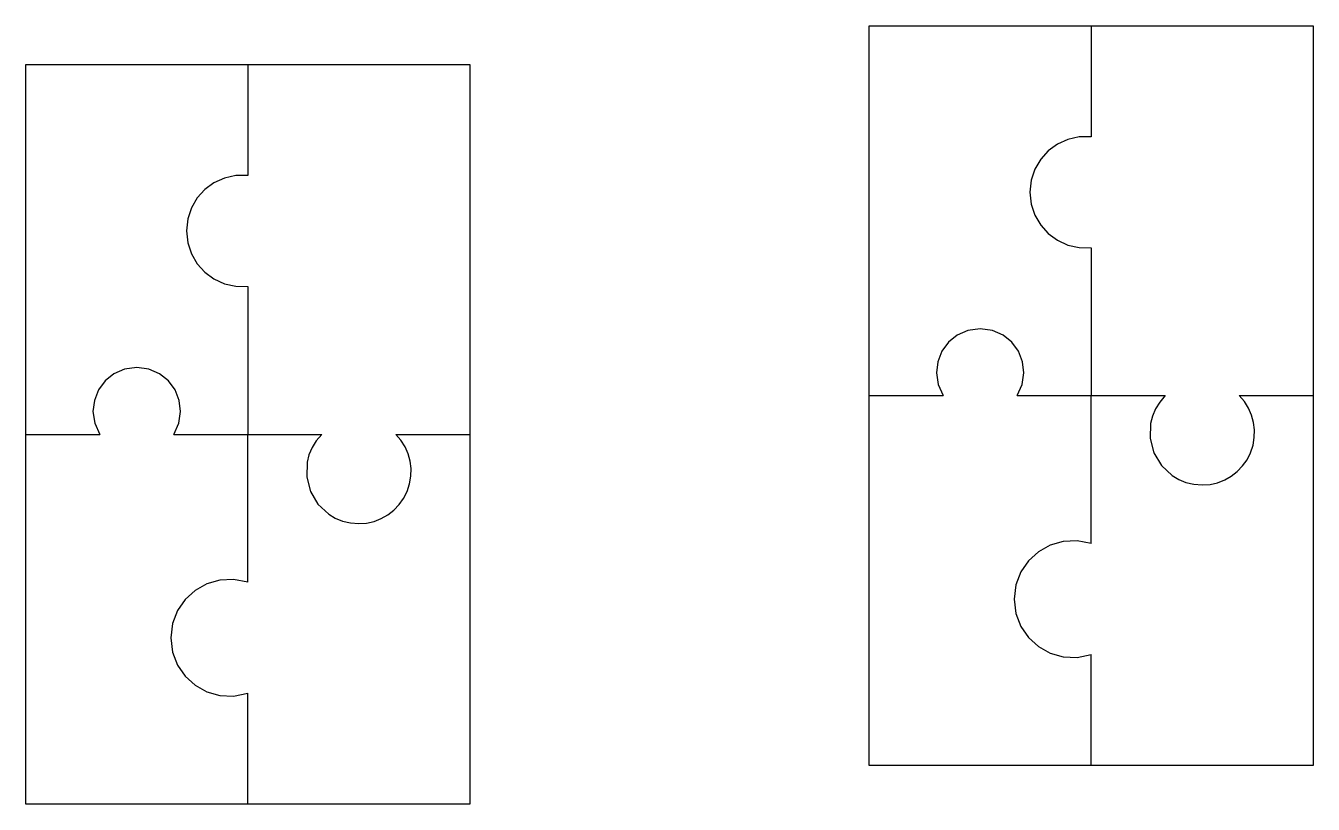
# Model space of a CAD drawing. Extents: x -1 to 205, y 31 to 298.
# Drawn here: x 30.9 to 204.8, y 30.9 to 136.1 of the extents above; entities that cross this region are included whole.
import ezdxf

# ---------------------------------------------------------------- set-up
doc = ezdxf.new("R2010")
doc.units = 0

msp = doc.modelspace()

# ---------------------------------------------------------------- linework, layer by layer
for p, q in [((144.85, 36.0828), (144.85, 136.083)), ((144.85, 136.083), (204.85, 136.083)), ((144.85, 36.0828), (144.85, 136.083)), ((144.85, 136.083), (204.85, 136.083)), ((144.85, 36.0828), (144.85, 136.083)), ((144.85, 136.083), (204.85, 136.083)), ((144.85, 36.0828), (144.85, 136.083)), ((144.85, 136.083), (204.85, 136.083)), ((174.85, 136.083), (174.85, 121.083)), ((174.85, 136.083), (174.85, 121.083)), ((174.85, 136.083), (174.85, 121.083)), ((174.85, 136.083), (174.85, 121.083)), ((204.85, 136.083), (204.85, 36.0828)), ((204.85, 136.083), (204.85, 36.0828)), ((204.85, 136.083), (204.85, 36.0828)), ((204.85, 136.083), (204.85, 36.0828)), ((30.8968, 30.8556), (30.8968, 130.855)), ((30.8968, 130.855), (90.8968, 130.855)), ((30.8968, 30.8556), (30.8968, 130.855)), ((30.8968, 130.855), (90.8968, 130.855)), ((30.8968, 30.8556), (30.8968, 130.855)), ((30.8968, 130.855), (90.8968, 130.855)), ((30.8968, 30.8556), (30.8968, 130.855)), ((30.8968, 130.855), (90.8968, 130.855)), ((60.8968, 130.856), (60.8968, 115.856)), ((60.8968, 130.856), (60.8968, 115.856)), ((60.8968, 130.856), (60.8968, 115.856)), ((60.8968, 130.856), (60.8968, 115.856)), ((90.8968, 130.855), (90.8968, 30.8556)), ((90.8968, 130.855), (90.8968, 30.8556)), ((90.8968, 130.855), (90.8968, 30.8556)), ((90.8968, 130.855), (90.8968, 30.8556)), ((170.283449, 120.076507), (169.049804, 119.167295)), ((170.283449, 120.076507), (169.049804, 119.167295)), ((170.283449, 120.076507), (169.049804, 119.167295)), ((170.283449, 120.076507), (169.049804, 119.167295)), ((171.686774, 120.721891), (170.283449, 120.076507)), ((171.686774, 120.721891), (170.283449, 120.076507)), ((171.686774, 120.721891), (170.283449, 120.076507)), ((171.686774, 120.721891), (170.283449, 120.076507)), ((173.221663, 121.068903), (171.686774, 120.721891)), ((173.221663, 121.068903), (171.686774, 120.721891)), ((173.221663, 121.068903), (171.686774, 120.721891)), ((173.221663, 121.068903), (171.686774, 120.721891)), ((174.85, 121.083), (173.221663, 121.068903)), ((174.85, 121.083), (173.221663, 121.068903)), ((174.85, 121.083), (173.221663, 121.068903)), ((174.85, 121.083), (173.221663, 121.068903)), ((169.049804, 119.167295), (168.023953, 118.028796)), ((169.049804, 119.167295), (168.023953, 118.028796)), ((169.049804, 119.167295), (168.023953, 118.028796)), ((169.049804, 119.167295), (168.023953, 118.028796)), ((167.244011, 116.695553), (166.748095, 115.20211)), ((167.244011, 116.695553), (166.748095, 115.20211)), ((167.244011, 116.695553), (166.748095, 115.20211)), ((167.244011, 116.695553), (166.748095, 115.20211)), ((168.023953, 118.028796), (167.244011, 116.695553)), ((168.023953, 118.028796), (167.244011, 116.695553)), ((168.023953, 118.028796), (167.244011, 116.695553)), ((168.023953, 118.028796), (167.244011, 116.695553)), ((56.330249, 114.849507), (55.096604, 113.940295)), ((56.330249, 114.849507), (55.096604, 113.940295)), ((56.330249, 114.849507), (55.096604, 113.940295)), ((56.330249, 114.849507), (55.096604, 113.940295)), ((57.733574, 115.494891), (56.330249, 114.849507)), ((57.733574, 115.494891), (56.330249, 114.849507)), ((57.733574, 115.494891), (56.330249, 114.849507)), ((57.733574, 115.494891), (56.330249, 114.849507)), ((59.268463, 115.841903), (57.733574, 115.494891)), ((59.268463, 115.841903), (57.733574, 115.494891)), ((59.268463, 115.841903), (57.733574, 115.494891)), ((59.268463, 115.841903), (57.733574, 115.494891)), ((60.8968, 115.856), (59.268463, 115.841903)), ((60.8968, 115.856), (59.268463, 115.841903)), ((60.8968, 115.856), (59.268463, 115.841903)), ((60.8968, 115.856), (59.268463, 115.841903)), ((166.748095, 115.20211), (166.57432, 113.58301)), ((166.748095, 115.20211), (166.57432, 113.58301)), ((166.748095, 115.20211), (166.57432, 113.58301)), ((166.748095, 115.20211), (166.57432, 113.58301)), ((55.096604, 113.940295), (54.070753, 112.801796)), ((55.096604, 113.940295), (54.070753, 112.801796)), ((55.096604, 113.940295), (54.070753, 112.801796)), ((55.096604, 113.940295), (54.070753, 112.801796)), ((166.57432, 113.58301), (166.748095, 111.963913)), ((166.57432, 113.58301), (166.748095, 111.963913)), ((166.57432, 113.58301), (166.748095, 111.963913)), ((166.57432, 113.58301), (166.748095, 111.963913)), ((53.290811, 111.468553), (52.794895, 109.97511)), ((53.290811, 111.468553), (52.794895, 109.97511)), ((53.290811, 111.468553), (52.794895, 109.97511)), ((53.290811, 111.468553), (52.794895, 109.97511)), ((54.070753, 112.801796), (53.290811, 111.468553)), ((54.070753, 112.801796), (53.290811, 111.468553)), ((54.070753, 112.801796), (53.290811, 111.468553)), ((54.070753, 112.801796), (53.290811, 111.468553)), ((166.748095, 111.963913), (167.24401, 110.470472)), ((166.748095, 111.963913), (167.24401, 110.470472)), ((166.748095, 111.963913), (167.24401, 110.470472)), ((166.748095, 111.963913), (167.24401, 110.470472)), ((52.794895, 109.97511), (52.62112, 108.35601)), ((52.794895, 109.97511), (52.62112, 108.35601)), ((52.794895, 109.97511), (52.62112, 108.35601)), ((52.794895, 109.97511), (52.62112, 108.35601)), ((167.24401, 110.470472), (168.02395, 109.137231)), ((167.24401, 110.470472), (168.02395, 109.137231)), ((167.24401, 110.470472), (168.02395, 109.137231)), ((167.24401, 110.470472), (168.02395, 109.137231)), ((52.62112, 108.35601), (52.794895, 106.736913)), ((52.62112, 108.35601), (52.794895, 106.736913)), ((52.62112, 108.35601), (52.794895, 106.736913)), ((52.62112, 108.35601), (52.794895, 106.736913)), ((168.02395, 109.137231), (169.0498, 107.998732)), ((168.02395, 109.137231), (169.0498, 107.998732)), ((168.02395, 109.137231), (169.0498, 107.998732)), ((168.02395, 109.137231), (169.0498, 107.998732)), ((169.0498, 107.998732), (170.283445, 107.089519)), ((169.0498, 107.998732), (170.283445, 107.089519)), ((169.0498, 107.998732), (170.283445, 107.089519)), ((169.0498, 107.998732), (170.283445, 107.089519)), ((52.794895, 106.736913), (53.29081, 105.243472)), ((52.794895, 106.736913), (53.29081, 105.243472)), ((52.794895, 106.736913), (53.29081, 105.243472)), ((52.794895, 106.736913), (53.29081, 105.243472)), ((170.283445, 107.089519), (171.68677, 106.444134)), ((170.283445, 107.089519), (171.68677, 106.444134)), ((170.283445, 107.089519), (171.68677, 106.444134)), ((170.283445, 107.089519), (171.68677, 106.444134)), ((171.68677, 106.444134), (173.22166, 106.09712)), ((171.68677, 106.444134), (173.22166, 106.09712)), ((171.68677, 106.444134), (173.22166, 106.09712)), ((171.68677, 106.444134), (173.22166, 106.09712)), ((53.29081, 105.243472), (54.07075, 103.910231)), ((53.29081, 105.243472), (54.07075, 103.910231)), ((53.29081, 105.243472), (54.07075, 103.910231)), ((53.29081, 105.243472), (54.07075, 103.910231)), ((173.22166, 106.09712), (174.85, 106.08302)), ((173.22166, 106.09712), (174.85, 106.08302)), ((173.22166, 106.09712), (174.85, 106.08302)), ((173.22166, 106.09712), (174.85, 106.08302)), ((174.85, 106.082), (174.85, 86.0827)), ((174.85, 106.082), (174.85, 86.0827)), ((174.85, 106.082), (174.85, 86.0827)), ((174.85, 106.082), (174.85, 86.0827)), ((54.07075, 103.910231), (55.0966, 102.771732)), ((54.07075, 103.910231), (55.0966, 102.771732)), ((54.07075, 103.910231), (55.0966, 102.771732)), ((54.07075, 103.910231), (55.0966, 102.771732)), ((55.0966, 102.771732), (56.330245, 101.862519)), ((55.0966, 102.771732), (56.330245, 101.862519)), ((55.0966, 102.771732), (56.330245, 101.862519)), ((55.0966, 102.771732), (56.330245, 101.862519)), ((56.330245, 101.862519), (57.73357, 101.217134)), ((56.330245, 101.862519), (57.73357, 101.217134)), ((56.330245, 101.862519), (57.73357, 101.217134)), ((56.330245, 101.862519), (57.73357, 101.217134)), ((57.73357, 101.217134), (59.26846, 100.87012)), ((57.73357, 101.217134), (59.26846, 100.87012)), ((57.73357, 101.217134), (59.26846, 100.87012)), ((57.73357, 101.217134), (59.26846, 100.87012)), ((59.26846, 100.87012), (60.8968, 100.85602)), ((59.26846, 100.87012), (60.8968, 100.85602)), ((59.26846, 100.87012), (60.8968, 100.85602)), ((59.26846, 100.87012), (60.8968, 100.85602)), ((60.8968, 100.855), (60.8968, 80.8555)), ((60.8968, 100.855), (60.8968, 80.8555)), ((60.8968, 100.855), (60.8968, 80.8555)), ((60.8968, 100.855), (60.8968, 80.8555)), ((156.759947, 94.274434), (155.572911, 93.308592)), ((156.759947, 94.274434), (155.572911, 93.308592)), ((156.759947, 94.274434), (155.572911, 93.308592)), ((156.759947, 94.274434), (155.572911, 93.308592)), ((158.199249, 94.908116), (156.759947, 94.274434)), ((158.199249, 94.908116), (156.759947, 94.274434)), ((158.199249, 94.908116), (156.759947, 94.274434)), ((158.199249, 94.908116), (156.759947, 94.274434)), ((159.85001, 95.13576), (158.199249, 94.908116)), ((159.85001, 95.13576), (158.199249, 94.908116)), ((159.85001, 95.13576), (158.199249, 94.908116)), ((159.85001, 95.13576), (158.199249, 94.908116)), ((161.50077, 94.908116), (159.85001, 95.13576)), ((161.50077, 94.908116), (159.85001, 95.13576)), ((161.50077, 94.908116), (159.85001, 95.13576)), ((161.50077, 94.908116), (159.85001, 95.13576)), ((162.940073, 94.274435), (161.50077, 94.908116)), ((162.940073, 94.274435), (161.50077, 94.908116)), ((162.940073, 94.274435), (161.50077, 94.908116)), ((162.940073, 94.274435), (161.50077, 94.908116)), ((164.127108, 93.308595), (162.940073, 94.274435)), ((164.127108, 93.308595), (162.940073, 94.274435)), ((164.127108, 93.308595), (162.940073, 94.274435)), ((164.127108, 93.308595), (162.940073, 94.274435)), ((155.572911, 93.308592), (154.67895, 92.084469)), ((155.572911, 93.308592), (154.67895, 92.084469)), ((155.572911, 93.308592), (154.67895, 92.084469)), ((155.572911, 93.308592), (154.67895, 92.084469)), ((165.021069, 92.084473), (164.127108, 93.308595)), ((165.021069, 92.084473), (164.127108, 93.308595)), ((165.021069, 92.084473), (164.127108, 93.308595)), ((165.021069, 92.084473), (164.127108, 93.308595)), ((154.118872, 90.67594), (153.933486, 89.156884)), ((154.118872, 90.67594), (153.933486, 89.156884)), ((154.118872, 90.67594), (153.933486, 89.156884)), ((154.118872, 90.67594), (153.933486, 89.156884)), ((154.67895, 92.084469), (154.118872, 90.67594)), ((154.67895, 92.084469), (154.118872, 90.67594)), ((154.67895, 92.084469), (154.118872, 90.67594)), ((154.67895, 92.084469), (154.118872, 90.67594)), ((165.581147, 90.675945), (165.021069, 92.084473)), ((165.581147, 90.675945), (165.021069, 92.084473)), ((165.581147, 90.675945), (165.021069, 92.084473)), ((165.581147, 90.675945), (165.021069, 92.084473)), ((165.766534, 89.156888), (165.581147, 90.675945)), ((165.766534, 89.156888), (165.581147, 90.675945)), ((165.766534, 89.156888), (165.581147, 90.675945)), ((165.766534, 89.156888), (165.581147, 90.675945)), ((42.806747, 89.047334), (41.619711, 88.081492)), ((42.806747, 89.047334), (41.619711, 88.081492)), ((42.806747, 89.047334), (41.619711, 88.081492)), ((42.806747, 89.047334), (41.619711, 88.081492)), ((44.246049, 89.681016), (42.806747, 89.047334)), ((44.246049, 89.681016), (42.806747, 89.047334)), ((44.246049, 89.681016), (42.806747, 89.047334)), ((44.246049, 89.681016), (42.806747, 89.047334)), ((45.89681, 89.90866), (44.246049, 89.681016)), ((45.89681, 89.90866), (44.246049, 89.681016)), ((45.89681, 89.90866), (44.246049, 89.681016)), ((45.89681, 89.90866), (44.246049, 89.681016)), ((47.54757, 89.681016), (45.89681, 89.90866)), ((47.54757, 89.681016), (45.89681, 89.90866)), ((47.54757, 89.681016), (45.89681, 89.90866)), ((47.54757, 89.681016), (45.89681, 89.90866)), ((48.986873, 89.047335), (47.54757, 89.681016)), ((48.986873, 89.047335), (47.54757, 89.681016)), ((48.986873, 89.047335), (47.54757, 89.681016)), ((48.986873, 89.047335), (47.54757, 89.681016)), ((50.173908, 88.081495), (48.986873, 89.047335)), ((50.173908, 88.081495), (48.986873, 89.047335)), ((50.173908, 88.081495), (48.986873, 89.047335)), ((50.173908, 88.081495), (48.986873, 89.047335)), ((153.933486, 89.156884), (154.163599, 87.601178)), ((153.933486, 89.156884), (154.163599, 87.601178)), ((153.933486, 89.156884), (154.163599, 87.601178)), ((153.933486, 89.156884), (154.163599, 87.601178)), ((165.536421, 87.601181), (165.766534, 89.156888)), ((165.536421, 87.601181), (165.766534, 89.156888)), ((165.536421, 87.601181), (165.766534, 89.156888)), ((165.536421, 87.601181), (165.766534, 89.156888)), ((41.619711, 88.081492), (40.72575, 86.857369)), ((41.619711, 88.081492), (40.72575, 86.857369)), ((41.619711, 88.081492), (40.72575, 86.857369)), ((41.619711, 88.081492), (40.72575, 86.857369)), ((51.067869, 86.857372), (50.173908, 88.081495)), ((51.067869, 86.857372), (50.173908, 88.081495)), ((51.067869, 86.857372), (50.173908, 88.081495)), ((51.067869, 86.857372), (50.173908, 88.081495)), ((154.163599, 87.601178), (154.85002, 86.0827)), ((154.163599, 87.601178), (154.85002, 86.0827)), ((154.163599, 87.601178), (154.85002, 86.0827)), ((154.163599, 87.601178), (154.85002, 86.0827)), ((164.85, 86.0827), (165.536421, 87.601181)), ((164.85, 86.0827), (165.536421, 87.601181)), ((164.85, 86.0827), (165.536421, 87.601181)), ((164.85, 86.0827), (165.536421, 87.601181)), ((40.165672, 85.44884), (39.980286, 83.929784)), ((40.165672, 85.44884), (39.980286, 83.929784)), ((40.165672, 85.44884), (39.980286, 83.929784)), ((40.165672, 85.44884), (39.980286, 83.929784)), ((40.72575, 86.857369), (40.165672, 85.44884)), ((40.72575, 86.857369), (40.165672, 85.44884)), ((40.72575, 86.857369), (40.165672, 85.44884)), ((40.72575, 86.857369), (40.165672, 85.44884)), ((51.627947, 85.448845), (51.067869, 86.857372)), ((51.627947, 85.448845), (51.067869, 86.857372)), ((51.627947, 85.448845), (51.067869, 86.857372)), ((51.627947, 85.448845), (51.067869, 86.857372)), ((51.813334, 83.929788), (51.627947, 85.448845)), ((51.813334, 83.929788), (51.627947, 85.448845)), ((51.813334, 83.929788), (51.627947, 85.448845)), ((51.813334, 83.929788), (51.627947, 85.448845)), ((144.85, 86.0827), (154.85, 86.0827)), ((144.85, 86.0827), (154.85, 86.0827)), ((144.85, 86.0827), (154.85, 86.0827)), ((144.85, 86.0827), (154.85, 86.0827)), ((164.85, 86.0827), (174.85, 86.0827)), ((164.85, 86.0827), (174.85, 86.0827)), ((164.85, 86.0827), (174.85, 86.0827)), ((164.85, 86.0827), (174.85, 86.0827)), ((174.85, 66.0828), (174.85, 86.0827)), ((174.85, 86.0827), (184.85, 86.0827)), ((174.85, 66.0828), (174.85, 86.0827)), ((174.85, 86.0827), (184.85, 86.0827)), ((174.85, 66.0828), (174.85, 86.0827)), ((174.85, 86.0827), (184.85, 86.0827)), ((174.85, 66.0828), (174.85, 86.0827)), ((174.85, 86.0827), (184.85, 86.0827)), ((184.85, 86.0827), (184.102813, 85.213007)), ((184.85, 86.0827), (184.102813, 85.213007)), ((184.85, 86.0827), (184.102813, 85.213007)), ((184.85, 86.0827), (184.102813, 85.213007)), ((195.541357, 85.279334), (194.84998, 86.0827)), ((195.541357, 85.279334), (194.84998, 86.0827)), ((195.541357, 85.279334), (194.84998, 86.0827)), ((195.541357, 85.279334), (194.84998, 86.0827)), ((194.85, 86.0827), (204.85, 86.0827)), ((194.85, 86.0827), (204.85, 86.0827)), ((194.85, 86.0827), (204.85, 86.0827)), ((194.85, 86.0827), (204.85, 86.0827)), ((196.096552, 84.397047), (195.541357, 85.279334)), ((196.096552, 84.397047), (195.541357, 85.279334)), ((196.096552, 84.397047), (195.541357, 85.279334)), ((196.096552, 84.397047), (195.541357, 85.279334)), ((39.980286, 83.929784), (40.210399, 82.374078)), ((39.980286, 83.929784), (40.210399, 82.374078)), ((39.980286, 83.929784), (40.210399, 82.374078)), ((39.980286, 83.929784), (40.210399, 82.374078)), ((51.583221, 82.374081), (51.813334, 83.929788)), ((51.583221, 82.374081), (51.813334, 83.929788)), ((51.583221, 82.374081), (51.813334, 83.929788)), ((51.583221, 82.374081), (51.813334, 83.929788)), ((183.52745, 84.285014), (183.117369, 83.314506)), ((183.52745, 84.285014), (183.117369, 83.314506)), ((183.52745, 84.285014), (183.117369, 83.314506)), ((183.52745, 84.285014), (183.117369, 83.314506)), ((184.102813, 85.213007), (183.52745, 84.285014)), ((184.102813, 85.213007), (183.52745, 84.285014)), ((184.102813, 85.213007), (183.52745, 84.285014)), ((184.102813, 85.213007), (183.52745, 84.285014)), ((196.512261, 83.452463), (196.096552, 84.397047)), ((196.512261, 83.452463), (196.096552, 84.397047)), ((196.512261, 83.452463), (196.096552, 84.397047)), ((196.512261, 83.452463), (196.096552, 84.397047)), ((40.210399, 82.374078), (40.89682, 80.8556)), ((40.210399, 82.374078), (40.89682, 80.8556)), ((40.210399, 82.374078), (40.89682, 80.8556)), ((40.210399, 82.374078), (40.89682, 80.8556)), ((50.8968, 80.8556), (51.583221, 82.374081)), ((50.8968, 80.8556), (51.583221, 82.374081)), ((50.8968, 80.8556), (51.583221, 82.374081)), ((50.8968, 80.8556), (51.583221, 82.374081)), ((182.866027, 82.317272), (182.813388, 80.305766)), ((182.866027, 82.317272), (182.813388, 80.305766)), ((182.866027, 82.317272), (182.813388, 80.305766)), ((182.866027, 82.317272), (182.813388, 80.305766)), ((183.117369, 83.314506), (182.866027, 82.317272)), ((183.117369, 83.314506), (182.866027, 82.317272)), ((183.117369, 83.314506), (182.866027, 82.317272)), ((183.117369, 83.314506), (182.866027, 82.317272)), ((196.785176, 82.4622), (196.512261, 83.452463)), ((196.785176, 82.4622), (196.512261, 83.452463)), ((196.785176, 82.4622), (196.512261, 83.452463)), ((196.785176, 82.4622), (196.512261, 83.452463)), ((196.911993, 81.44288), (196.785176, 82.4622)), ((196.911993, 81.44288), (196.785176, 82.4622)), ((196.911993, 81.44288), (196.785176, 82.4622)), ((196.911993, 81.44288), (196.785176, 82.4622)), ((30.8968, 80.8555), (40.8968, 80.8555)), ((30.8968, 80.8555), (40.8968, 80.8555)), ((30.8968, 80.8555), (40.8968, 80.8555)), ((30.8968, 80.8555), (40.8968, 80.8555)), ((50.8968, 80.8555), (60.8968, 80.8555)), ((50.8968, 80.8555), (60.8968, 80.8555)), ((50.8968, 80.8555), (60.8968, 80.8555)), ((50.8968, 80.8555), (60.8968, 80.8555)), ((60.8968, 60.8556), (60.8968, 80.8555)), ((60.8968, 80.8555), (70.8968, 80.8555)), ((60.8968, 60.8556), (60.8968, 80.8555)), ((60.8968, 80.8555), (70.8968, 80.8555)), ((60.8968, 60.8556), (60.8968, 80.8555)), ((60.8968, 80.8555), (70.8968, 80.8555)), ((60.8968, 60.8556), (60.8968, 80.8555)), ((60.8968, 80.8555), (70.8968, 80.8555)), ((70.8968, 80.8556), (70.149613, 79.985907)), ((70.8968, 80.8556), (70.149613, 79.985907)), ((70.8968, 80.8556), (70.149613, 79.985907)), ((70.8968, 80.8556), (70.149613, 79.985907)), ((81.588157, 80.052234), (80.89678, 80.8556)), ((81.588157, 80.052234), (80.89678, 80.8556)), ((81.588157, 80.052234), (80.89678, 80.8556)), ((81.588157, 80.052234), (80.89678, 80.8556)), ((80.8968, 80.8555), (90.8968, 80.8555)), ((80.8968, 80.8555), (90.8968, 80.8555)), ((80.8968, 80.8555), (90.8968, 80.8555)), ((80.8968, 80.8555), (90.8968, 80.8555)), ((82.143352, 79.169947), (81.588157, 80.052234)), ((82.143352, 79.169947), (81.588157, 80.052234)), ((82.143352, 79.169947), (81.588157, 80.052234)), ((82.143352, 79.169947), (81.588157, 80.052234)), ((182.813388, 80.305766), (183.317193, 78.376789)), ((182.813388, 80.305766), (183.317193, 78.376789)), ((182.813388, 80.305766), (183.317193, 78.376789)), ((182.813388, 80.305766), (183.317193, 78.376789)), ((196.714106, 79.383555), (196.889405, 80.411125)), ((196.714106, 79.383555), (196.889405, 80.411125)), ((196.714106, 79.383555), (196.889405, 80.411125)), ((196.714106, 79.383555), (196.889405, 80.411125)), ((196.889405, 80.411125), (196.911993, 81.44288)), ((196.889405, 80.411125), (196.911993, 81.44288)), ((196.889405, 80.411125), (196.911993, 81.44288)), ((196.889405, 80.411125), (196.911993, 81.44288)), ((69.57425, 79.057914), (69.164169, 78.087406)), ((69.57425, 79.057914), (69.164169, 78.087406)), ((69.57425, 79.057914), (69.164169, 78.087406)), ((69.57425, 79.057914), (69.164169, 78.087406)), ((70.149613, 79.985907), (69.57425, 79.057914)), ((70.149613, 79.985907), (69.57425, 79.057914)), ((70.149613, 79.985907), (69.57425, 79.057914)), ((70.149613, 79.985907), (69.57425, 79.057914)), ((82.559061, 78.225363), (82.143352, 79.169947)), ((82.559061, 78.225363), (82.143352, 79.169947)), ((82.559061, 78.225363), (82.143352, 79.169947)), ((82.559061, 78.225363), (82.143352, 79.169947)), ((183.317193, 78.376789), (184.325097, 76.656632)), ((183.317193, 78.376789), (184.325097, 76.656632)), ((183.317193, 78.376789), (184.325097, 76.656632)), ((183.317193, 78.376789), (184.325097, 76.656632)), ((195.905154, 77.430643), (196.38279, 78.37679)), ((195.905154, 77.430643), (196.38279, 78.37679)), ((195.905154, 77.430643), (196.38279, 78.37679)), ((195.905154, 77.430643), (196.38279, 78.37679)), ((196.38279, 78.37679), (196.714106, 79.383555)), ((196.38279, 78.37679), (196.714106, 79.383555)), ((196.38279, 78.37679), (196.714106, 79.383555)), ((196.38279, 78.37679), (196.714106, 79.383555)), ((68.912827, 77.090172), (68.860188, 75.078666)), ((68.912827, 77.090172), (68.860188, 75.078666)), ((68.912827, 77.090172), (68.860188, 75.078666)), ((68.912827, 77.090172), (68.860188, 75.078666)), ((69.164169, 78.087406), (68.912827, 77.090172)), ((69.164169, 78.087406), (68.912827, 77.090172)), ((69.164169, 78.087406), (68.912827, 77.090172)), ((69.164169, 78.087406), (68.912827, 77.090172)), ((82.831976, 77.2351), (82.559061, 78.225363)), ((82.831976, 77.2351), (82.559061, 78.225363)), ((82.831976, 77.2351), (82.559061, 78.225363)), ((82.831976, 77.2351), (82.559061, 78.225363)), ((82.958793, 76.21578), (82.831976, 77.2351)), ((82.958793, 76.21578), (82.831976, 77.2351)), ((82.958793, 76.21578), (82.831976, 77.2351)), ((82.958793, 76.21578), (82.831976, 77.2351)), ((184.325097, 76.656632), (185.78476, 75.271586)), ((184.325097, 76.656632), (185.78476, 75.271586)), ((184.325097, 76.656632), (185.78476, 75.271586)), ((184.325097, 76.656632), (185.78476, 75.271586)), ((194.588894, 75.834625), (195.302492, 76.580118)), ((194.588894, 75.834625), (195.302492, 76.580118)), ((194.588894, 75.834625), (195.302492, 76.580118)), ((194.588894, 75.834625), (195.302492, 76.580118)), ((195.302492, 76.580118), (195.905154, 77.430643)), ((195.302492, 76.580118), (195.905154, 77.430643)), ((195.302492, 76.580118), (195.905154, 77.430643)), ((195.302492, 76.580118), (195.905154, 77.430643)), ((68.860188, 75.078666), (69.363992, 73.149689)), ((68.860188, 75.078666), (69.363992, 73.149689)), ((68.860188, 75.078666), (69.363992, 73.149689)), ((68.860188, 75.078666), (69.363992, 73.149689)), ((82.760906, 74.156455), (82.936205, 75.184025)), ((82.760906, 74.156455), (82.936205, 75.184025)), ((82.760906, 74.156455), (82.936205, 75.184025)), ((82.760906, 74.156455), (82.936205, 75.184025)), ((82.936205, 75.184025), (82.958793, 76.21578)), ((82.936205, 75.184025), (82.958793, 76.21578)), ((82.936205, 75.184025), (82.958793, 76.21578)), ((82.936205, 75.184025), (82.958793, 76.21578)), ((185.78476, 75.271586), (186.667643, 74.744197)), ((185.78476, 75.271586), (186.667643, 74.744197)), ((185.78476, 75.271586), (186.667643, 74.744197)), ((185.78476, 75.271586), (186.667643, 74.744197)), ((192.885246, 74.696376), (193.778449, 75.203574)), ((192.885246, 74.696376), (193.778449, 75.203574)), ((192.885246, 74.696376), (193.778449, 75.203574)), ((192.885246, 74.696376), (193.778449, 75.203574)), ((193.778449, 75.203574), (194.588894, 75.834625)), ((193.778449, 75.203574), (194.588894, 75.834625)), ((193.778449, 75.203574), (194.588894, 75.834625)), ((193.778449, 75.203574), (194.588894, 75.834625)), ((69.363992, 73.149689), (70.371897, 71.429532)), ((69.363992, 73.149689), (70.371897, 71.429532)), ((69.363992, 73.149689), (70.371897, 71.429532)), ((69.363992, 73.149689), (70.371897, 71.429532)), ((81.951954, 72.203543), (82.42959, 73.14969)), ((81.951954, 72.203543), (82.42959, 73.14969)), ((81.951954, 72.203543), (82.42959, 73.14969)), ((81.951954, 72.203543), (82.42959, 73.14969)), ((82.42959, 73.14969), (82.760906, 74.156455)), ((82.42959, 73.14969), (82.760906, 74.156455)), ((82.42959, 73.14969), (82.760906, 74.156455)), ((82.42959, 73.14969), (82.760906, 74.156455)), ((186.667643, 74.744197), (187.643838, 74.347945)), ((186.667643, 74.744197), (187.643838, 74.347945)), ((186.667643, 74.744197), (187.643838, 74.347945)), ((186.667643, 74.744197), (187.643838, 74.347945)), ((187.643838, 74.347945), (188.706801, 74.098617)), ((187.643838, 74.347945), (188.706801, 74.098617)), ((187.643838, 74.347945), (188.706801, 74.098617)), ((187.643838, 74.347945), (188.706801, 74.098617)), ((188.706801, 74.098617), (189.84999, 74.012)), ((188.706801, 74.098617), (189.84999, 74.012)), ((188.706801, 74.098617), (189.84999, 74.012)), ((188.706801, 74.098617), (189.84999, 74.012)), ((189.84999, 74.012), (190.906927, 74.091178)), ((189.84999, 74.012), (190.906927, 74.091178)), ((189.84999, 74.012), (190.906927, 74.091178)), ((189.84999, 74.012), (190.906927, 74.091178)), ((190.906927, 74.091178), (191.923376, 74.32244)), ((190.906927, 74.091178), (191.923376, 74.32244)), ((190.906927, 74.091178), (191.923376, 74.32244)), ((190.906927, 74.091178), (191.923376, 74.32244)), ((191.923376, 74.32244), (192.885246, 74.696376)), ((191.923376, 74.32244), (192.885246, 74.696376)), ((191.923376, 74.32244), (192.885246, 74.696376)), ((191.923376, 74.32244), (192.885246, 74.696376)), ((70.371897, 71.429532), (71.83156, 70.044486)), ((70.371897, 71.429532), (71.83156, 70.044486)), ((70.371897, 71.429532), (71.83156, 70.044486)), ((70.371897, 71.429532), (71.83156, 70.044486)), ((80.635694, 70.607525), (81.349292, 71.353018)), ((80.635694, 70.607525), (81.349292, 71.353018)), ((80.635694, 70.607525), (81.349292, 71.353018)), ((80.635694, 70.607525), (81.349292, 71.353018)), ((81.349292, 71.353018), (81.951954, 72.203543)), ((81.349292, 71.353018), (81.951954, 72.203543)), ((81.349292, 71.353018), (81.951954, 72.203543)), ((81.349292, 71.353018), (81.951954, 72.203543)), ((71.83156, 70.044486), (72.714443, 69.517097)), ((71.83156, 70.044486), (72.714443, 69.517097)), ((71.83156, 70.044486), (72.714443, 69.517097)), ((71.83156, 70.044486), (72.714443, 69.517097)), ((78.932046, 69.469276), (79.825249, 69.976474)), ((78.932046, 69.469276), (79.825249, 69.976474)), ((78.932046, 69.469276), (79.825249, 69.976474)), ((78.932046, 69.469276), (79.825249, 69.976474)), ((79.825249, 69.976474), (80.635694, 70.607525)), ((79.825249, 69.976474), (80.635694, 70.607525)), ((79.825249, 69.976474), (80.635694, 70.607525)), ((79.825249, 69.976474), (80.635694, 70.607525)), ((72.714443, 69.517097), (73.690638, 69.120845)), ((72.714443, 69.517097), (73.690638, 69.120845)), ((72.714443, 69.517097), (73.690638, 69.120845)), ((72.714443, 69.517097), (73.690638, 69.120845)), ((73.690638, 69.120845), (74.753601, 68.871517)), ((73.690638, 69.120845), (74.753601, 68.871517)), ((73.690638, 69.120845), (74.753601, 68.871517)), ((73.690638, 69.120845), (74.753601, 68.871517)), ((74.753601, 68.871517), (75.89679, 68.7849)), ((74.753601, 68.871517), (75.89679, 68.7849)), ((74.753601, 68.871517), (75.89679, 68.7849)), ((74.753601, 68.871517), (75.89679, 68.7849)), ((75.89679, 68.7849), (76.953727, 68.864078)), ((75.89679, 68.7849), (76.953727, 68.864078)), ((75.89679, 68.7849), (76.953727, 68.864078)), ((75.89679, 68.7849), (76.953727, 68.864078)), ((76.953727, 68.864078), (77.970176, 69.09534)), ((76.953727, 68.864078), (77.970176, 69.09534)), ((76.953727, 68.864078), (77.970176, 69.09534)), ((76.953727, 68.864078), (77.970176, 69.09534)), ((77.970176, 69.09534), (78.932046, 69.469276)), ((77.970176, 69.09534), (78.932046, 69.469276)), ((77.970176, 69.09534), (78.932046, 69.469276)), ((77.970176, 69.09534), (78.932046, 69.469276)), ((171.064462, 66.389621), (169.307955, 65.882412)), ((171.064462, 66.389621), (169.307955, 65.882412)), ((171.064462, 66.389621), (169.307955, 65.882412)), ((171.064462, 66.389621), (169.307955, 65.882412)), ((172.933114, 66.471772), (171.064462, 66.389621)), ((172.933114, 66.471772), (171.064462, 66.389621)), ((172.933114, 66.471772), (171.064462, 66.389621)), ((172.933114, 66.471772), (171.064462, 66.389621)), ((174.85, 66.0828), (172.933114, 66.471772)), ((174.85, 66.0828), (172.933114, 66.471772)), ((174.85, 66.0828), (172.933114, 66.471772)), ((174.85, 66.0828), (172.933114, 66.471772)), ((167.7275, 64.996211), (166.387008, 63.777084)), ((167.7275, 64.996211), (166.387008, 63.777084)), ((167.7275, 64.996211), (166.387008, 63.777084)), ((167.7275, 64.996211), (166.387008, 63.777084)), ((169.307955, 65.882412), (167.7275, 64.996211)), ((169.307955, 65.882412), (167.7275, 64.996211)), ((169.307955, 65.882412), (167.7275, 64.996211)), ((169.307955, 65.882412), (167.7275, 64.996211)), ((166.387008, 63.777084), (165.350388, 62.271096)), ((166.387008, 63.777084), (165.350388, 62.271096)), ((166.387008, 63.777084), (165.350388, 62.271096)), ((166.387008, 63.777084), (165.350388, 62.271096)), ((57.111262, 61.162421), (55.354755, 60.655212)), ((57.111262, 61.162421), (55.354755, 60.655212)), ((57.111262, 61.162421), (55.354755, 60.655212)), ((57.111262, 61.162421), (55.354755, 60.655212)), ((58.979914, 61.244572), (57.111262, 61.162421)), ((58.979914, 61.244572), (57.111262, 61.162421)), ((58.979914, 61.244572), (57.111262, 61.162421)), ((58.979914, 61.244572), (57.111262, 61.162421)), ((60.8968, 60.8556), (58.979914, 61.244572)), ((60.8968, 60.8556), (58.979914, 61.244572)), ((60.8968, 60.8556), (58.979914, 61.244572)), ((60.8968, 60.8556), (58.979914, 61.244572)), ((165.350388, 62.271096), (164.681548, 60.524313)), ((165.350388, 62.271096), (164.681548, 60.524313)), ((165.350388, 62.271096), (164.681548, 60.524313)), ((165.350388, 62.271096), (164.681548, 60.524313)), ((53.7743, 59.769011), (52.433808, 58.549884)), ((53.7743, 59.769011), (52.433808, 58.549884)), ((53.7743, 59.769011), (52.433808, 58.549884)), ((53.7743, 59.769011), (52.433808, 58.549884)), ((55.354755, 60.655212), (53.7743, 59.769011)), ((55.354755, 60.655212), (53.7743, 59.769011)), ((55.354755, 60.655212), (53.7743, 59.769011)), ((55.354755, 60.655212), (53.7743, 59.769011)), ((164.681548, 60.524313), (164.4444, 58.5828)), ((164.681548, 60.524313), (164.4444, 58.5828)), ((164.681548, 60.524313), (164.4444, 58.5828)), ((164.681548, 60.524313), (164.4444, 58.5828)), ((52.433808, 58.549884), (51.397188, 57.043896)), ((52.433808, 58.549884), (51.397188, 57.043896)), ((52.433808, 58.549884), (51.397188, 57.043896)), ((52.433808, 58.549884), (51.397188, 57.043896)), ((164.4444, 58.5828), (164.681549, 56.641287)), ((164.4444, 58.5828), (164.681549, 56.641287)), ((164.4444, 58.5828), (164.681549, 56.641287)), ((164.4444, 58.5828), (164.681549, 56.641287)), ((51.397188, 57.043896), (50.728348, 55.297113)), ((51.397188, 57.043896), (50.728348, 55.297113)), ((51.397188, 57.043896), (50.728348, 55.297113)), ((51.397188, 57.043896), (50.728348, 55.297113)), ((164.681549, 56.641287), (165.35039, 54.894504)), ((164.681549, 56.641287), (165.35039, 54.894504)), ((164.681549, 56.641287), (165.35039, 54.894504)), ((164.681549, 56.641287), (165.35039, 54.894504)), ((50.728348, 55.297113), (50.4912, 53.3556)), ((50.728348, 55.297113), (50.4912, 53.3556)), ((50.728348, 55.297113), (50.4912, 53.3556)), ((50.728348, 55.297113), (50.4912, 53.3556)), ((165.35039, 54.894504), (166.387013, 53.388516)), ((165.35039, 54.894504), (166.387013, 53.388516)), ((165.35039, 54.894504), (166.387013, 53.388516)), ((165.35039, 54.894504), (166.387013, 53.388516)), ((50.4912, 53.3556), (50.728349, 51.414087)), ((50.4912, 53.3556), (50.728349, 51.414087)), ((50.4912, 53.3556), (50.728349, 51.414087)), ((50.4912, 53.3556), (50.728349, 51.414087)), ((166.387013, 53.388516), (167.727508, 52.169389)), ((166.387013, 53.388516), (167.727508, 52.169389)), ((166.387013, 53.388516), (167.727508, 52.169389)), ((166.387013, 53.388516), (167.727508, 52.169389)), ((50.728349, 51.414087), (51.39719, 49.667304)), ((50.728349, 51.414087), (51.39719, 49.667304)), ((50.728349, 51.414087), (51.39719, 49.667304)), ((50.728349, 51.414087), (51.39719, 49.667304)), ((167.727508, 52.169389), (169.307963, 51.283188)), ((167.727508, 52.169389), (169.307963, 51.283188)), ((167.727508, 52.169389), (169.307963, 51.283188)), ((167.727508, 52.169389), (169.307963, 51.283188)), ((169.307963, 51.283188), (171.064471, 50.775979)), ((169.307963, 51.283188), (171.064471, 50.775979)), ((169.307963, 51.283188), (171.064471, 50.775979)), ((169.307963, 51.283188), (171.064471, 50.775979)), ((171.064471, 50.775979), (172.93312, 50.693828)), ((171.064471, 50.775979), (172.93312, 50.693828)), ((171.064471, 50.775979), (172.93312, 50.693828)), ((171.064471, 50.775979), (172.93312, 50.693828)), ((172.93312, 50.693828), (174.85, 51.0828)), ((172.93312, 50.693828), (174.85, 51.0828)), ((172.93312, 50.693828), (174.85, 51.0828)), ((172.93312, 50.693828), (174.85, 51.0828)), ((174.85, 36.0818), (174.85, 51.0836)), ((174.85, 36.0818), (174.85, 51.0836)), ((174.85, 36.0818), (174.85, 51.0836)), ((174.85, 36.0818), (174.85, 51.0836)), ((51.39719, 49.667304), (52.433813, 48.161316)), ((51.39719, 49.667304), (52.433813, 48.161316)), ((51.39719, 49.667304), (52.433813, 48.161316)), ((51.39719, 49.667304), (52.433813, 48.161316)), ((52.433813, 48.161316), (53.774307, 46.942189)), ((52.433813, 48.161316), (53.774307, 46.942189)), ((52.433813, 48.161316), (53.774307, 46.942189)), ((52.433813, 48.161316), (53.774307, 46.942189)), ((53.774307, 46.942189), (55.354763, 46.055988)), ((53.774307, 46.942189), (55.354763, 46.055988)), ((53.774307, 46.942189), (55.354763, 46.055988)), ((53.774307, 46.942189), (55.354763, 46.055988)), ((55.354763, 46.055988), (57.111271, 45.548779)), ((55.354763, 46.055988), (57.111271, 45.548779)), ((55.354763, 46.055988), (57.111271, 45.548779)), ((55.354763, 46.055988), (57.111271, 45.548779)), ((57.111271, 45.548779), (58.97992, 45.466628)), ((57.111271, 45.548779), (58.97992, 45.466628)), ((57.111271, 45.548779), (58.97992, 45.466628)), ((57.111271, 45.548779), (58.97992, 45.466628)), ((58.97992, 45.466628), (60.8968, 45.8556)), ((58.97992, 45.466628), (60.8968, 45.8556)), ((58.97992, 45.466628), (60.8968, 45.8556)), ((58.97992, 45.466628), (60.8968, 45.8556)), ((60.8968, 30.8546), (60.8968, 45.8564)), ((60.8968, 30.8546), (60.8968, 45.8564)), ((60.8968, 30.8546), (60.8968, 45.8564)), ((60.8968, 30.8546), (60.8968, 45.8564)), ((204.85, 36.0828), (144.85, 36.0828)), ((204.85, 36.0828), (144.85, 36.0828)), ((204.85, 36.0828), (144.85, 36.0828)), ((204.85, 36.0828), (144.85, 36.0828)), ((90.8968, 30.8556), (30.8968, 30.8556)), ((90.8968, 30.8556), (30.8968, 30.8556)), ((90.8968, 30.8556), (30.8968, 30.8556)), ((90.8968, 30.8556), (30.8968, 30.8556))]:
    msp.add_line(p, q)

doc.saveas('drawing.dxf')
